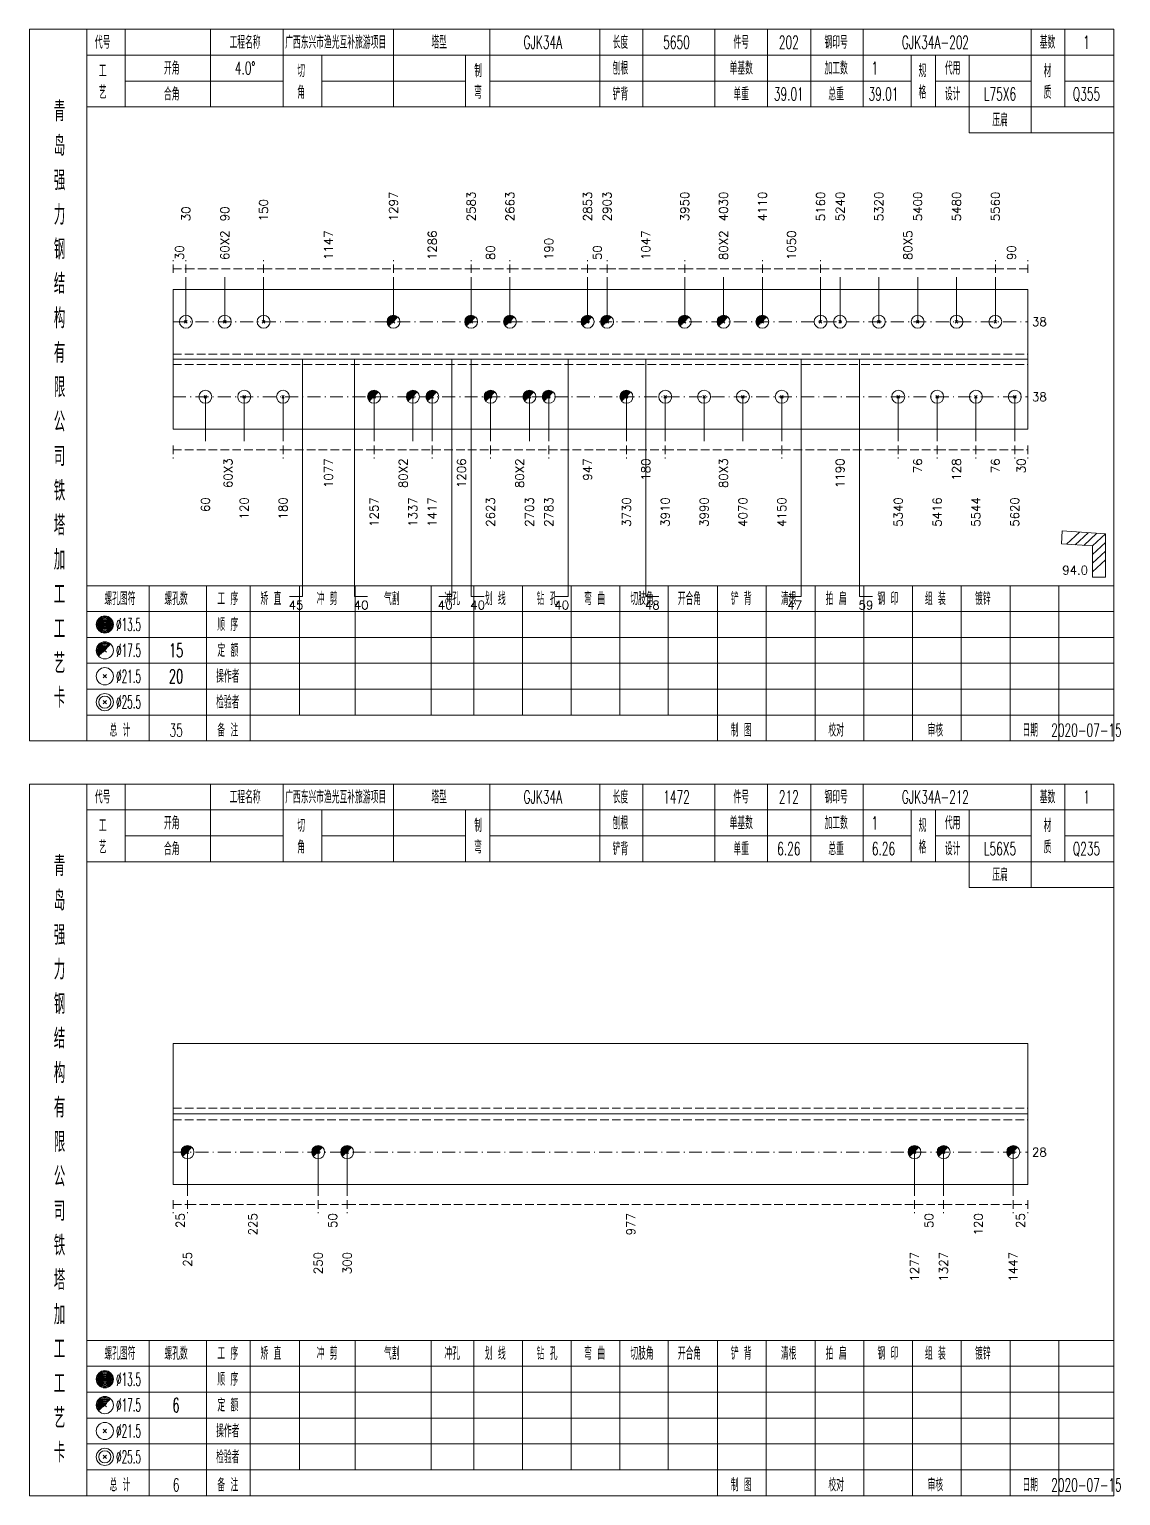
# Model space of a CAD drawing. Extents: x 0 to 2606, y -377 to 6479.
# Drawn here: x 784.2 to 1037.1, y 6125 to 6465 of the extents above; entities that cross this region are included whole.
import ezdxf
from ezdxf.enums import TextEntityAlignment as Align

# ---------------------------------------------------------------- set-up
doc = ezdxf.new("R2010")
doc.units = 0
doc.header["$MEASUREMENT"] = 0
doc.linetypes.add('一点画线', pattern=[5.2, 3, -1, 0.2, -1])
doc.linetypes.add('虚线', pattern=[2.75, 2, -0.75])
doc.layers.get('0').update_dxf_attribs({"linetype": 'CONTINUOUS', "lineweight": 25})
for name, color, linetype, lineweight in [('1', 7, 'CONTINUOUS', 25), ('2', 7, 'CONTINUOUS', 25), ('4', 7, 'CONTINUOUS', 25)]:
    doc.layers.add(name, color=color, linetype=linetype, lineweight=lineweight)
doc.styles.get("Standard").update_dxf_attribs({"font": 'simplex.shx', "width": 0.7, "height": 3, "bigfont": 'gbhzfs.shx'})

msp = doc.modelspace()

# ---------------------------------------------------------------- linework, layer by layer
at = {"color": 8, "linetype": '虚线', "lineweight": 9}
for p, q in [((817.5, 6408.5), (817.5, 6411.5)), ((817.5, 6409.5), (820.5, 6409.5)), ((820.5, 6408.5), (820.5, 6411.5)), ((820.5, 6408.5), (820.5, 6411.5)), ((820.5, 6409.5), (838.5, 6409.5)), ((838.5, 6408.5), (838.5, 6411.5)), ((838.5, 6408.5), (838.5, 6411.5)), ((838.5, 6409.5), (868.6, 6409.5)), ((868.6, 6408.5), (868.6, 6411.5)), ((868.6, 6408.5), (868.6, 6411.5)), ((868.6, 6409.5), (886.6, 6409.5)), ((886.6, 6408.5), (886.6, 6411.5)), ((886.6, 6408.5), (886.6, 6411.5)), ((886.6, 6409.5), (895.6, 6409.5)), ((895.6, 6408.5), (895.6, 6411.5)), ((895.6, 6408.5), (895.6, 6411.5)), ((895.6, 6409.5), (913.6, 6409.5)), ((913.6, 6408.5), (913.6, 6411.5)), ((913.6, 6408.5), (913.6, 6411.5)), ((913.6, 6409.5), (918.1, 6409.5)), ((918.1, 6408.5), (918.1, 6411.5)), ((918.1, 6408.5), (918.1, 6411.5)), ((918.1, 6409.5), (936.1, 6409.5)), ((936.1, 6408.5), (936.1, 6411.5)), ((936.1, 6408.5), (936.1, 6411.5)), ((936.1, 6409.5), (954.1, 6409.5)), ((954.1, 6408.5), (954.1, 6411.5)), ((954.1, 6408.5), (954.1, 6411.5)), ((954.1, 6409.5), (967.6, 6409.5)), ((967.6, 6408.5), (967.6, 6411.5)), ((967.6, 6408.5), (967.6, 6411.5)), ((967.6, 6409.5), (1008.1, 6409.5)), ((1008.1, 6408.5), (1008.1, 6411.5)), ((1008.1, 6408.5), (1008.1, 6411.5)), ((1008.1, 6409.5), (1015.6, 6409.5)), ((1015.6, 6408.5), (1015.6, 6411.5)), ((817.5, 6368.5), (817.5, 6365.5)), ((843, 6368.5), (843, 6365.5)), ((843, 6368.5), (843, 6365.5)), ((864.1, 6368.5), (864.1, 6365.5)), ((864.1, 6368.5), (864.1, 6365.5)), ((877.6, 6368.5), (877.6, 6365.5)), ((877.6, 6368.5), (877.6, 6365.5)), ((891.1, 6368.5), (891.1, 6365.5)), ((891.1, 6368.5), (891.1, 6365.5)), ((904.6, 6368.5), (904.6, 6365.5)), ((904.6, 6368.5), (904.6, 6365.5)), ((922.6, 6368.5), (922.6, 6365.5)), ((922.6, 6368.5), (922.6, 6365.5)), ((931.6, 6368.5), (931.6, 6365.5)), ((931.6, 6368.5), (931.6, 6365.5)), ((958.6, 6368.5), (958.6, 6365.5)), ((958.6, 6368.5), (958.6, 6365.5)), ((985.6, 6368.5), (985.6, 6365.5)), ((985.6, 6368.5), (985.6, 6365.5)), ((994.6, 6368.5), (994.6, 6365.5)), ((994.6, 6368.5), (994.6, 6365.5)), ((1003.6, 6368.5), (1003.6, 6365.5)), ((1003.6, 6368.5), (1003.6, 6365.5)), ((1012.6, 6368.5), (1012.6, 6365.5)), ((1012.6, 6368.5), (1012.6, 6365.5)), ((1015.6, 6368.5), (1015.6, 6365.5)), ((817.5, 6367.5), (843, 6367.5)), ((843, 6367.5), (864.1, 6367.5)), ((864.1, 6367.5), (877.6, 6367.5)), ((877.6, 6367.5), (891.1, 6367.5)), ((891.1, 6367.5), (904.6, 6367.5)), ((904.6, 6367.5), (922.6, 6367.5)), ((922.6, 6367.5), (931.6, 6367.5)), ((931.6, 6367.5), (958.6, 6367.5)), ((958.6, 6367.5), (985.6, 6367.5)), ((985.6, 6367.5), (994.6, 6367.5)), ((994.6, 6367.5), (1003.6, 6367.5)), ((1003.6, 6367.5), (1012.6, 6367.5)), ((1012.6, 6367.5), (1015.6, 6367.5)), ((817.5, 6193.5), (817.5, 6190.5)), ((817.5, 6192.5), (820.86, 6192.5)), ((820.86, 6193.5), (820.86, 6190.5)), ((820.86, 6193.5), (820.86, 6190.5)), ((820.86, 6192.5), (851.14, 6192.5)), ((851.14, 6193.5), (851.14, 6190.5)), ((851.14, 6193.5), (851.14, 6190.5)), ((851.14, 6192.5), (857.87, 6192.5)), ((857.87, 6193.5), (857.87, 6190.5)), ((857.87, 6193.5), (857.87, 6190.5)), ((857.87, 6192.5), (989.36, 6192.5)), ((989.36, 6193.5), (989.36, 6190.5)), ((989.36, 6193.5), (989.36, 6190.5)), ((989.36, 6192.5), (996.09, 6192.5)), ((996.09, 6193.5), (996.09, 6190.5)), ((996.09, 6193.5), (996.09, 6190.5)), ((996.09, 6192.5), (1012.24, 6192.5)), ((1012.24, 6193.5), (1012.24, 6190.5)), ((1012.24, 6193.5), (1012.24, 6190.5)), ((1012.24, 6192.5), (1015.6, 6192.5)), ((1015.6, 6193.5), (1015.6, 6190.5))]:
    msp.add_line(p, q, dxfattribs=at)
at = {"color": 7, "linetype": 'Continuous', "lineweight": 13}
for p, q in [((820.5, 6397.2), (820.5, 6407.5)), ((829.5, 6397.2), (829.5, 6407.5)), ((838.5, 6397.2), (838.5, 6407.5)), ((868.6, 6397.2), (868.6, 6407.5)), ((886.6, 6397.2), (886.6, 6407.5)), ((895.6, 6397.2), (895.6, 6407.5)), ((913.6, 6397.2), (913.6, 6407.5)), ((918.1, 6397.2), (918.1, 6407.5)), ((936.1, 6397.2), (936.1, 6407.5)), ((945.1, 6397.2), (945.1, 6407.5)), ((954.1, 6397.2), (954.1, 6407.5)), ((967.6, 6397.2), (967.6, 6407.5)), ((972.1, 6397.2), (972.1, 6407.5)), ((981.1, 6397.2), (981.1, 6407.5)), ((990.1, 6397.2), (990.1, 6407.5)), ((999.1, 6397.2), (999.1, 6407.5)), ((1008.1, 6397.2), (1008.1, 6407.5)), ((820.2, 6396.9), (820.8, 6397.5)), ((820.8, 6396.9), (820.2, 6397.5)), ((829.2, 6396.9), (829.8, 6397.5)), ((829.8, 6396.9), (829.2, 6397.5)), ((838.2, 6396.9), (838.8, 6397.5)), ((838.8, 6396.9), (838.2, 6397.5)), ((967.3, 6396.9), (967.9, 6397.5)), ((967.9, 6396.9), (967.3, 6397.5)), ((971.8, 6396.9), (972.4, 6397.5)), ((972.4, 6396.9), (971.8, 6397.5)), ((980.8, 6396.9), (981.4, 6397.5)), ((981.4, 6396.9), (980.8, 6397.5)), ((989.8, 6396.9), (990.4, 6397.5)), ((990.4, 6396.9), (989.8, 6397.5)), ((998.8, 6396.9), (999.4, 6397.5)), ((999.4, 6396.9), (998.8, 6397.5)), ((1007.8, 6396.9), (1008.4, 6397.5)), ((1008.4, 6396.9), (1007.8, 6397.5)), ((825, 6379.8), (825, 6369.5)), ((834, 6379.8), (834, 6369.5)), ((843, 6379.8), (843, 6369.5)), ((864.1, 6379.8), (864.1, 6369.5)), ((873.1, 6379.8), (873.1, 6369.5)), ((877.6, 6379.8), (877.6, 6369.5)), ((891.1, 6379.8), (891.1, 6369.5)), ((900.1, 6379.8), (900.1, 6369.5)), ((904.6, 6379.8), (904.6, 6369.5)), ((922.6, 6379.8), (922.6, 6369.5)), ((931.6, 6379.8), (931.6, 6369.5)), ((940.6, 6379.8), (940.6, 6369.5)), ((949.6, 6379.8), (949.6, 6369.5)), ((958.6, 6379.8), (958.6, 6369.5)), ((985.6, 6379.8), (985.6, 6369.5)), ((994.6, 6379.8), (994.6, 6369.5)), ((1003.6, 6379.8), (1003.6, 6369.5)), ((1012.6, 6379.8), (1012.6, 6369.5)), ((820.86, 6204.66), (820.86, 6194.5)), ((851.14, 6204.66), (851.14, 6194.5)), ((857.87, 6204.66), (857.87, 6194.5)), ((989.36, 6204.66), (989.36, 6194.5)), ((996.09, 6204.66), (996.09, 6194.5)), ((1012.24, 6204.66), (1012.24, 6194.5))]:
    msp.add_line(p, q, dxfattribs=at)
at = {"color": 7, "linetype": 'Continuous', "lineweight": 18}
for p, q in [((817.5, 6404.7), (817.5, 6372.3)), ((817.5, 6404.7), (1015.6, 6404.7)), ((1015.6, 6404.7), (1015.6, 6372.3)), ((817.5, 6388.5), (1015.6, 6388.5)), ((817.5, 6229.84), (817.5, 6197.16)), ((817.5, 6229.84), (1015.6, 6229.84)), ((1015.6, 6229.84), (1015.6, 6197.16)), ((817.5, 6213.5), (1015.6, 6213.5))]:
    msp.add_line(p, q, dxfattribs=at)
at = {"color": 3, "linetype": '一点画线', "lineweight": 13}
for p, q in [((817.5, 6397.2), (1015.6, 6397.2)), ((817.5, 6379.8), (1015.6, 6379.8)), ((817.5, 6204.66), (1015.6, 6204.66))]:
    msp.add_line(p, q, dxfattribs=at)
at = {"color": 7, "linetype": 'Continuous', "lineweight": 0}
for p, q in [((868.3, 6396.9), (868.9, 6397.5)), ((868.3, 6397.5), (868.9, 6396.9)), ((886.3, 6396.9), (886.9, 6397.5)), ((886.3, 6397.5), (886.9, 6396.9)), ((895.3, 6396.9), (895.9, 6397.5)), ((895.3, 6397.5), (895.9, 6396.9)), ((913.3, 6396.9), (913.9, 6397.5)), ((913.3, 6397.5), (913.9, 6396.9)), ((917.8, 6396.9), (918.4, 6397.5)), ((917.8, 6397.5), (918.4, 6396.9)), ((935.8, 6396.9), (936.4, 6397.5)), ((935.8, 6397.5), (936.4, 6396.9)), ((944.8, 6396.9), (945.4, 6397.5)), ((944.8, 6397.5), (945.4, 6396.9)), ((953.8, 6396.9), (954.4, 6397.5)), ((953.8, 6397.5), (954.4, 6396.9))]:
    msp.add_line(p, q, dxfattribs=at)
at = {"color": 1, "linetype": '虚线', "lineweight": 18}
for p, q in [((817.5, 6389.7), (1015.6, 6389.7)), ((817.5, 6387.3), (1015.6, 6387.3)), ((817.5, 6214.84), (1015.6, 6214.84)), ((817.5, 6212.16), (1015.6, 6212.16))]:
    msp.add_line(p, q, dxfattribs=at)
at = {"color": 7, "linetype": 'Continuous', "lineweight": 13}
for centre in [(820.5, 6397.2), (829.5, 6397.2), (838.5, 6397.2), (868.6, 6397.2), (886.6, 6397.2), (895.6, 6397.2), (913.6, 6397.2), (918.1, 6397.2), (936.1, 6397.2), (945.1, 6397.2), (954.1, 6397.2), (967.6, 6397.2), (972.1, 6397.2), (981.1, 6397.2), (990.1, 6397.2), (999.1, 6397.2), (1008.1, 6397.2)]:
    msp.add_circle(centre, 1.5, dxfattribs=at)
for centre, radius in [((868.6, 6397.2), 1.35), ((868.6, 6397.2), 1.2), ((868.6, 6397.2), 1.05), ((868.6, 6397.2), 0.9), ((868.6, 6397.2), 0.75), ((868.6, 6397.2), 0.6), ((868.6, 6397.2), 0.45), ((868.6, 6397.2), 0.3), ((868.6, 6397.2), 0.15), ((886.6, 6397.2), 1.35), ((886.6, 6397.2), 1.2), ((886.6, 6397.2), 1.05), ((886.6, 6397.2), 0.9), ((886.6, 6397.2), 0.75), ((886.6, 6397.2), 0.6), ((886.6, 6397.2), 0.45), ((886.6, 6397.2), 0.3), ((886.6, 6397.2), 0.15), ((895.6, 6397.2), 1.35), ((895.6, 6397.2), 1.2), ((895.6, 6397.2), 1.05), ((895.6, 6397.2), 0.9), ((895.6, 6397.2), 0.75), ((895.6, 6397.2), 0.6), ((895.6, 6397.2), 0.45), ((895.6, 6397.2), 0.3), ((895.6, 6397.2), 0.15), ((913.6, 6397.2), 1.35), ((913.6, 6397.2), 1.2), ((913.6, 6397.2), 1.05), ((913.6, 6397.2), 0.9), ((913.6, 6397.2), 0.75), ((913.6, 6397.2), 0.6), ((913.6, 6397.2), 0.45), ((913.6, 6397.2), 0.3), ((913.6, 6397.2), 0.15), ((918.1, 6397.2), 1.35), ((918.1, 6397.2), 1.2), ((918.1, 6397.2), 1.05), ((918.1, 6397.2), 0.9), ((918.1, 6397.2), 0.75), ((918.1, 6397.2), 0.6), ((918.1, 6397.2), 0.45), ((918.1, 6397.2), 0.3), ((918.1, 6397.2), 0.15), ((936.1, 6397.2), 1.35), ((936.1, 6397.2), 1.2), ((936.1, 6397.2), 1.05), ((936.1, 6397.2), 0.9), ((936.1, 6397.2), 0.75), ((936.1, 6397.2), 0.6), ((936.1, 6397.2), 0.45), ((936.1, 6397.2), 0.3), ((936.1, 6397.2), 0.15), ((945.1, 6397.2), 1.35), ((945.1, 6397.2), 1.2), ((945.1, 6397.2), 1.05), ((945.1, 6397.2), 0.9), ((945.1, 6397.2), 0.75), ((945.1, 6397.2), 0.6), ((945.1, 6397.2), 0.45), ((945.1, 6397.2), 0.3), ((945.1, 6397.2), 0.15), ((954.1, 6397.2), 1.35), ((954.1, 6397.2), 1.2), ((954.1, 6397.2), 1.05), ((954.1, 6397.2), 0.9), ((954.1, 6397.2), 0.75), ((954.1, 6397.2), 0.6), ((954.1, 6397.2), 0.45), ((954.1, 6397.2), 0.3), ((954.1, 6397.2), 0.15)]:
    msp.add_arc(centre, radius, 45, 225, dxfattribs=at)
at = {"layer": '1', "color": 7, "linetype": 'Continuous', "lineweight": 13}
for p, q in [((824.7, 6379.5), (825.3, 6380.1)), ((825.3, 6379.5), (824.7, 6380.1)), ((833.7, 6379.5), (834.3, 6380.1)), ((834.3, 6379.5), (833.7, 6380.1)), ((842.7, 6379.5), (843.3, 6380.1)), ((843.3, 6379.5), (842.7, 6380.1)), ((931.3, 6379.5), (931.9, 6380.1)), ((931.9, 6379.5), (931.3, 6380.1)), ((940.3, 6379.5), (940.9, 6380.1)), ((940.9, 6379.5), (940.3, 6380.1)), ((949.3, 6379.5), (949.9, 6380.1)), ((949.9, 6379.5), (949.3, 6380.1)), ((958.3, 6379.5), (958.9, 6380.1)), ((958.9, 6379.5), (958.3, 6380.1)), ((985.3, 6379.5), (985.9, 6380.1)), ((985.9, 6379.5), (985.3, 6380.1)), ((994.3, 6379.5), (994.9, 6380.1)), ((994.9, 6379.5), (994.3, 6380.1)), ((1003.3, 6379.5), (1003.9, 6380.1)), ((1003.9, 6379.5), (1003.3, 6380.1)), ((1012.3, 6379.5), (1012.9, 6380.1)), ((1012.9, 6379.5), (1012.3, 6380.1))]:
    msp.add_line(p, q, dxfattribs=at)
at = {"layer": '1', "color": 7, "linetype": 'Continuous', "lineweight": 0}
for p, q in [((863.8, 6379.5), (864.4, 6380.1)), ((863.8, 6380.1), (864.4, 6379.5)), ((872.8, 6379.5), (873.4, 6380.1)), ((872.8, 6380.1), (873.4, 6379.5)), ((877.3, 6379.5), (877.9, 6380.1)), ((877.3, 6380.1), (877.9, 6379.5)), ((890.8, 6379.5), (891.4, 6380.1)), ((890.8, 6380.1), (891.4, 6379.5)), ((899.8, 6379.5), (900.4, 6380.1)), ((899.8, 6380.1), (900.4, 6379.5)), ((904.3, 6379.5), (904.9, 6380.1)), ((904.3, 6380.1), (904.9, 6379.5)), ((922.3, 6379.5), (922.9, 6380.1)), ((922.3, 6380.1), (922.9, 6379.5)), ((820.56, 6204.36), (821.16, 6204.96)), ((820.56, 6204.96), (821.16, 6204.36)), ((850.84, 6204.36), (851.44, 6204.96)), ((850.84, 6204.96), (851.44, 6204.36)), ((857.57, 6204.36), (858.17, 6204.96)), ((857.57, 6204.96), (858.17, 6204.36)), ((989.06, 6204.36), (989.66, 6204.96)), ((989.06, 6204.96), (989.66, 6204.36)), ((995.79, 6204.36), (996.39, 6204.96)), ((995.79, 6204.96), (996.39, 6204.36)), ((1011.94, 6204.36), (1012.54, 6204.96)), ((1011.94, 6204.96), (1012.54, 6204.36))]:
    msp.add_line(p, q, dxfattribs=at)
at = {"layer": '1', "color": 7, "linetype": 'Continuous', "lineweight": 18}
for p, q in [((817.5, 6372.3), (1015.6, 6372.3)), ((817.5, 6197.16), (1015.6, 6197.16))]:
    msp.add_line(p, q, dxfattribs=at)
at = {"layer": '1', "color": 7, "linetype": 'Continuous', "lineweight": 13}
for centre in [(825, 6379.8), (834, 6379.8), (843, 6379.8), (864.1, 6379.8), (873.1, 6379.8), (877.6, 6379.8), (891.1, 6379.8), (900.1, 6379.8), (904.6, 6379.8), (922.6, 6379.8), (931.6, 6379.8), (940.6, 6379.8), (949.6, 6379.8), (958.6, 6379.8), (985.6, 6379.8), (994.6, 6379.8), (1003.6, 6379.8), (1012.6, 6379.8), (820.86, 6204.66), (851.14, 6204.66), (857.87, 6204.66), (989.36, 6204.66), (996.09, 6204.66), (1012.24, 6204.66)]:
    msp.add_circle(centre, 1.5, dxfattribs=at)
for centre, radius in [((864.1, 6379.8), 1.35), ((864.1, 6379.8), 1.2), ((864.1, 6379.8), 1.05), ((864.1, 6379.8), 0.9), ((864.1, 6379.8), 0.75), ((864.1, 6379.8), 0.6), ((864.1, 6379.8), 0.45), ((864.1, 6379.8), 0.3), ((864.1, 6379.8), 0.15), ((873.1, 6379.8), 1.35), ((873.1, 6379.8), 1.2), ((873.1, 6379.8), 1.05), ((873.1, 6379.8), 0.9), ((873.1, 6379.8), 0.75), ((873.1, 6379.8), 0.6), ((873.1, 6379.8), 0.45), ((873.1, 6379.8), 0.3), ((873.1, 6379.8), 0.15), ((877.6, 6379.8), 1.35), ((877.6, 6379.8), 1.2), ((877.6, 6379.8), 1.05), ((877.6, 6379.8), 0.9), ((877.6, 6379.8), 0.75), ((877.6, 6379.8), 0.6), ((877.6, 6379.8), 0.45), ((877.6, 6379.8), 0.3), ((877.6, 6379.8), 0.15), ((891.1, 6379.8), 1.35), ((891.1, 6379.8), 1.2), ((891.1, 6379.8), 1.05), ((891.1, 6379.8), 0.9), ((891.1, 6379.8), 0.75), ((891.1, 6379.8), 0.6), ((891.1, 6379.8), 0.45), ((891.1, 6379.8), 0.3), ((891.1, 6379.8), 0.15), ((900.1, 6379.8), 1.35), ((900.1, 6379.8), 1.2), ((900.1, 6379.8), 1.05), ((900.1, 6379.8), 0.9), ((900.1, 6379.8), 0.75), ((900.1, 6379.8), 0.6), ((900.1, 6379.8), 0.45), ((900.1, 6379.8), 0.3), ((900.1, 6379.8), 0.15), ((904.6, 6379.8), 1.35), ((904.6, 6379.8), 1.2), ((904.6, 6379.8), 1.05), ((904.6, 6379.8), 0.9), ((904.6, 6379.8), 0.75), ((904.6, 6379.8), 0.6), ((904.6, 6379.8), 0.45), ((904.6, 6379.8), 0.3), ((904.6, 6379.8), 0.15), ((922.6, 6379.8), 1.35), ((922.6, 6379.8), 1.2), ((922.6, 6379.8), 1.05), ((922.6, 6379.8), 0.9), ((922.6, 6379.8), 0.75), ((922.6, 6379.8), 0.6), ((922.6, 6379.8), 0.45), ((922.6, 6379.8), 0.3), ((922.6, 6379.8), 0.15), ((820.86, 6204.66), 1.35), ((820.86, 6204.66), 1.2), ((820.86, 6204.66), 1.05), ((820.86, 6204.66), 0.9), ((820.86, 6204.66), 0.75), ((820.86, 6204.66), 0.6), ((820.86, 6204.66), 0.45), ((851.14, 6204.66), 1.35), ((851.14, 6204.66), 1.2), ((851.14, 6204.66), 1.05), ((851.14, 6204.66), 0.9), ((851.14, 6204.66), 0.75), ((851.14, 6204.66), 0.6), ((851.14, 6204.66), 0.45), ((857.87, 6204.66), 1.35), ((857.87, 6204.66), 1.2), ((857.87, 6204.66), 1.05), ((857.87, 6204.66), 0.9), ((857.87, 6204.66), 0.75), ((857.87, 6204.66), 0.6), ((857.87, 6204.66), 0.45), ((989.36, 6204.66), 1.35), ((989.36, 6204.66), 1.2), ((989.36, 6204.66), 1.05), ((989.36, 6204.66), 0.9), ((989.36, 6204.66), 0.75), ((989.36, 6204.66), 0.6), ((989.36, 6204.66), 0.45), ((996.09, 6204.66), 1.35), ((996.09, 6204.66), 1.2), ((996.09, 6204.66), 1.05), ((996.09, 6204.66), 0.9), ((996.09, 6204.66), 0.75), ((996.09, 6204.66), 0.6), ((996.09, 6204.66), 0.45), ((1012.24, 6204.66), 1.35), ((1012.24, 6204.66), 1.2), ((1012.24, 6204.66), 1.05), ((1012.24, 6204.66), 0.9), ((1012.24, 6204.66), 0.75), ((1012.24, 6204.66), 0.6), ((1012.24, 6204.66), 0.45), ((820.86, 6204.66), 0.3), ((820.86, 6204.66), 0.15), ((851.14, 6204.66), 0.3), ((851.14, 6204.66), 0.15), ((857.87, 6204.66), 0.3), ((857.87, 6204.66), 0.15), ((989.36, 6204.66), 0.3), ((989.36, 6204.66), 0.15), ((996.09, 6204.66), 0.3), ((996.09, 6204.66), 0.15), ((1012.24, 6204.66), 0.3), ((1012.24, 6204.66), 0.15)]:
    msp.add_arc(centre, radius, 45, 225, dxfattribs=at)
at = {"layer": '2', "color": 7, "linetype": 'Continuous', "lineweight": 13}
for p, q in [((847.5, 6388.5), (847.5, 6333.5)), ((859.6, 6388.5), (859.6, 6333.5)), ((882.1, 6388.5), (882.1, 6333.5)), ((886.6, 6388.5), (886.6, 6333.5)), ((909.1, 6388.5), (909.1, 6333.5)), ((927.1, 6388.5), (927.1, 6333.5)), ((963.1, 6388.5), (963.1, 6333.5)), ((976.6, 6388.5), (976.6, 6333.5)), ((1023.62, 6348.7), (1023.42, 6345.7)), ((1033.6, 6348), (1023.62, 6348.7)), ((1024.61, 6345.62), (1027.61, 6348.42)), ((1026.61, 6345.48), (1029.61, 6348.28)), ((1028.6, 6345.34), (1031.6, 6348.14)), ((1030.6, 6345.2), (1033.6, 6348)), ((1033.6, 6338), (1033.6, 6348)), ((1023.42, 6345.7), (1030.6, 6345.2)), ((1030.6, 6343.2), (1033.6, 6346)), ((1030.6, 6345.2), (1030.6, 6338)), ((1030.6, 6341.2), (1033.6, 6344)), ((1030.6, 6339.2), (1033.6, 6342)), ((1030.6, 6338), (1033.6, 6338)), ((847.5, 6333.5), (844.5, 6333.5)), ((859.6, 6333.5), (862.6, 6333.5)), ((882.1, 6333.5), (879.1, 6333.5)), ((886.6, 6333.5), (889.6, 6333.5)), ((909.1, 6333.5), (906.1, 6333.5)), ((927.1, 6333.5), (930.1, 6333.5)), ((963.1, 6333.5), (960.1, 6333.5)), ((976.6, 6333.5), (979.6, 6333.5))]:
    msp.add_line(p, q, dxfattribs=at)
at = {"layer": '4', "color": 1, "linetype": 'Continuous', "lineweight": 18}
for p, q in [((797.5, 6300), (797.5, 6465)), ((806.4, 6447), (806.4, 6465)), ((826.2, 6447), (826.2, 6465)), ((843, 6447), (843, 6465)), ((868.6, 6447), (868.6, 6465)), ((890.9, 6447), (890.9, 6465)), ((916.4, 6447), (916.4, 6465)), ((926.4, 6447), (926.4, 6465)), ((943.1, 6447), (943.1, 6465)), ((955.3, 6447), (955.3, 6465)), ((965.3, 6447), (965.3, 6465)), ((977.5, 6447), (977.5, 6465)), ((1016.4, 6441), (1016.4, 6465)), ((1024.2, 6447), (1024.2, 6465)), ((797.5, 6459), (1035.6, 6459)), ((852, 6447), (852, 6459)), ((885.3, 6447), (885.3, 6459)), ((988.6, 6447), (988.6, 6459)), ((994.2, 6447), (994.2, 6459)), ((1002, 6441), (1002, 6459)), ((806.4, 6453), (843, 6453)), ((852, 6453), (885.3, 6453)), ((890.9, 6453), (988.6, 6453)), ((994.2, 6453), (1016.4, 6453)), ((1024.2, 6453), (1035.6, 6453)), ((797.5, 6447), (1035.6, 6447)), ((1002, 6441), (1035.6, 6441)), ((797.5, 6336), (1035.6, 6336)), ((812, 6300), (812, 6336)), ((825.3, 6300), (825.3, 6336)), ((835.4, 6300), (835.4, 6336)), ((846.8, 6306), (846.8, 6336)), ((859.7, 6306), (859.7, 6336)), ((877.3, 6306), (877.3, 6336)), ((887.2, 6306), (887.2, 6336)), ((898.5, 6306), (898.5, 6336)), ((909.8, 6306), (909.8, 6336)), ((921.1, 6306), (921.1, 6336)), ((932.3, 6306), (932.3, 6336)), ((943.7, 6306), (943.7, 6336)), ((955, 6306), (955, 6336)), ((966.3, 6306), (966.3, 6336)), ((977.6, 6306), (977.6, 6336)), ((988.9, 6306), (988.9, 6336)), ((1000.2, 6306), (1000.2, 6336)), ((1011.5, 6306), (1011.5, 6336)), ((1022.8, 6306), (1022.8, 6336)), ((797.5, 6330), (1035.6, 6330)), ((797.5, 6324), (1035.6, 6324)), ((797.5, 6318), (1035.6, 6318)), ((797.5, 6312), (1035.6, 6312)), ((797.5, 6306), (1035.6, 6306)), ((943.7, 6300), (943.7, 6306)), ((955, 6300), (955, 6306)), ((966.3, 6300), (966.3, 6306)), ((977.6, 6300), (977.6, 6306)), ((988.9, 6300), (988.9, 6306)), ((1000.2, 6300), (1000.2, 6306)), ((1011.5, 6300), (1011.5, 6306)), ((1022.8, 6300), (1022.8, 6306)), ((797.5, 6125), (797.5, 6290)), ((806.4, 6272), (806.4, 6290)), ((826.2, 6272), (826.2, 6290)), ((843, 6272), (843, 6290)), ((868.6, 6272), (868.6, 6290)), ((890.9, 6272), (890.9, 6290)), ((916.4, 6272), (916.4, 6290)), ((926.4, 6272), (926.4, 6290)), ((943.1, 6272), (943.1, 6290)), ((955.3, 6272), (955.3, 6290)), ((965.3, 6272), (965.3, 6290)), ((977.5, 6272), (977.5, 6290)), ((1016.4, 6266), (1016.4, 6290)), ((1024.2, 6272), (1024.2, 6290)), ((797.5, 6284), (1035.6, 6284)), ((852, 6272), (852, 6284)), ((885.3, 6272), (885.3, 6284)), ((988.6, 6272), (988.6, 6284)), ((994.2, 6272), (994.2, 6284)), ((1002, 6266), (1002, 6284)), ((806.4, 6278), (843, 6278)), ((852, 6278), (885.3, 6278)), ((890.9, 6278), (988.6, 6278)), ((994.2, 6278), (1016.4, 6278)), ((1024.2, 6278), (1035.6, 6278)), ((797.5, 6272), (1035.6, 6272)), ((1002, 6266), (1035.6, 6266)), ((797.5, 6161), (1035.6, 6161)), ((812, 6125), (812, 6161)), ((825.3, 6125), (825.3, 6161)), ((835.4, 6125), (835.4, 6161)), ((846.8, 6131), (846.8, 6161)), ((859.7, 6131), (859.7, 6161)), ((877.3, 6131), (877.3, 6161)), ((887.2, 6131), (887.2, 6161)), ((898.5, 6131), (898.5, 6161)), ((909.8, 6131), (909.8, 6161)), ((921.1, 6131), (921.1, 6161)), ((932.3, 6131), (932.3, 6161)), ((943.7, 6131), (943.7, 6161)), ((955, 6131), (955, 6161)), ((966.3, 6131), (966.3, 6161)), ((977.6, 6131), (977.6, 6161)), ((988.9, 6131), (988.9, 6161)), ((1000.2, 6131), (1000.2, 6161)), ((1011.5, 6131), (1011.5, 6161)), ((1022.8, 6131), (1022.8, 6161)), ((797.5, 6155), (1035.6, 6155)), ((797.5, 6149), (1035.6, 6149)), ((797.5, 6143), (1035.6, 6143)), ((797.5, 6137), (1035.6, 6137)), ((797.5, 6131), (1035.6, 6131)), ((943.7, 6125), (943.7, 6131)), ((955, 6125), (955, 6131)), ((966.3, 6125), (966.3, 6131)), ((977.6, 6125), (977.6, 6131)), ((988.9, 6125), (988.9, 6131)), ((1000.2, 6125), (1000.2, 6131)), ((1011.5, 6125), (1011.5, 6131)), ((1022.8, 6125), (1022.8, 6131))]:
    msp.add_line(p, q, dxfattribs=at)
at = {"layer": '4', "color": 7, "linetype": 'Continuous', "lineweight": 13}
for p, q in [((801.5, 6326.8), (801.9, 6327.2)), ((801.9, 6326.8), (801.5, 6327.2)), ((801.3, 6314.6), (802.1, 6315.4)), ((802.1, 6314.6), (801.3, 6315.4)), ((801.3, 6308.6), (802.1, 6309.4)), ((802.1, 6308.6), (801.3, 6309.4)), ((801.5, 6151.8), (801.9, 6152.2)), ((801.9, 6151.8), (801.5, 6152.2)), ((801.3, 6139.6), (802.1, 6140.4)), ((802.1, 6139.6), (801.3, 6140.4)), ((801.3, 6133.6), (802.1, 6134.4)), ((802.1, 6133.6), (801.3, 6134.4))]:
    msp.add_line(p, q, dxfattribs=at)
at = {"layer": '4', "color": 7, "linetype": 'Continuous', "lineweight": 0}
for p, q in [((801.3, 6320.6), (802.1, 6321.4)), ((801.3, 6321.4), (802.1, 6320.6)), ((801.3, 6145.6), (802.1, 6146.4)), ((801.3, 6146.4), (802.1, 6145.6))]:
    msp.add_line(p, q, dxfattribs=at)
at = {"layer": '4', "color": 1, "linetype": 'Continuous', "lineweight": 18}
for points in [[(784.2, 6465), (784.2, 6300), (1035.6, 6300), (1035.6, 6465)], [(784.2, 6290), (784.2, 6125), (1035.6, 6125), (1035.6, 6290)]]:
    msp.add_lwpolyline(points, close=True, dxfattribs=at)
at = {"layer": '4', "color": 7, "linetype": 'Continuous', "lineweight": 13}
for centre, radius in [((801.7, 6327), 2), ((801.7, 6327), 1.8), ((801.7, 6327), 1.6), ((801.7, 6327), 1.4), ((801.7, 6327), 1.2), ((801.7, 6327), 1), ((801.7, 6327), 0.8), ((801.7, 6327), 0.6), ((801.7, 6327), 0.4), ((801.7, 6327), 0.2), ((801.7, 6321), 2), ((801.7, 6315), 2), ((801.7, 6309), 2), ((801.7, 6309), 1.4), ((801.7, 6152), 2), ((801.7, 6152), 1.8), ((801.7, 6152), 1.6), ((801.7, 6152), 1.4), ((801.7, 6152), 1.2), ((801.7, 6152), 1), ((801.7, 6152), 0.8), ((801.7, 6152), 0.6), ((801.7, 6152), 0.4), ((801.7, 6152), 0.2), ((801.7, 6146), 2), ((801.7, 6140), 2), ((801.7, 6134), 2), ((801.7, 6134), 1.4)]:
    msp.add_circle(centre, radius, dxfattribs=at)
for centre, radius in [((801.7, 6321), 1.8), ((801.7, 6321), 1.6), ((801.7, 6321), 1.4), ((801.7, 6321), 1.2), ((801.7, 6321), 1), ((801.7, 6321), 0.8), ((801.7, 6321), 0.6), ((801.7, 6321), 0.4), ((801.7, 6321), 0.2), ((801.7, 6146), 1.8), ((801.7, 6146), 1.6), ((801.7, 6146), 1.4), ((801.7, 6146), 1.2), ((801.7, 6146), 1), ((801.7, 6146), 0.8), ((801.7, 6146), 0.6), ((801.7, 6146), 0.4), ((801.7, 6146), 0.2)]:
    msp.add_arc(centre, radius, 45, 225, dxfattribs=at)

# ---------------------------------------------------------------- texts
at = {"color": 7, "linetype": 'Continuous', "lineweight": 13}
for s, p in [('1297', (868.6, 6420.5)), ('2583', (886.6, 6420.5)), ('2663', (895.6, 6420.5)), ('2853', (913.6, 6420.5)), ('2903', (918.1, 6420.5)), ('3950', (936.1, 6420.5)), ('4030', (945.1, 6420.5)), ('4110', (954.1, 6420.5)), ('5160', (967.6, 6420.5)), ('5240', (972.1, 6420.5)), ('5320', (981.1, 6420.5)), ('5400', (990.1, 6420.5)), ('5480', (999.1, 6420.5)), ('5560', (1008.1, 6420.5)), ('30', (820.5, 6420.5)), ('90', (829.5, 6420.5)), ('150', (838.5, 6420.5))]:
    msp.add_text(s, height=2, rotation=90, dxfattribs=at).set_placement(p, align=Align.MIDDLE_LEFT)
at = {"color": 8, "linetype": 'Continuous', "lineweight": 9}
for s, p in [('60X2', (829.5, 6411.5)), ('1147', (853.55, 6411.5)), ('1286', (877.6, 6411.5)), ('190', (904.6, 6411.5)), ('1047', (927.1, 6411.5)), ('80X2', (945.1, 6411.5)), ('1050', (960.85, 6411.5)), ('80X5', (987.85, 6411.5)), ('30', (819, 6411.5)), ('80', (891.1, 6411.5)), ('50', (915.85, 6411.5)), ('90', (1011.85, 6411.5))]:
    msp.add_text(s, height=2, rotation=90, dxfattribs=at).set_placement(p, align=Align.MIDDLE_LEFT)
at = {"color": 7, "linetype": 'Continuous', "lineweight": 13}
for s, p in [('38', (1016.6, 6397.2)), ('38', (1016.6, 6379.8)), ('28', (1016.6, 6204.66))]:
    msp.add_text(s, height=2, dxfattribs=at).set_placement(p, align=Align.MIDDLE_LEFT)
at = {"color": 8, "linetype": 'Continuous', "lineweight": 9}
for s, p in [('60X3', (830.25, 6365.5)), ('1077', (853.55, 6365.5)), ('80X2', (870.85, 6365.5)), ('1206', (884.35, 6365.5)), ('80X2', (897.85, 6365.5)), ('947', (913.6, 6365.5)), ('180', (927.1, 6365.5)), ('80X3', (945.1, 6365.5)), ('1190', (972.1, 6365.5)), ('76', (990.1, 6365.5)), ('128', (999.1, 6365.5)), ('76', (1008.1, 6365.5)), ('30', (1014.1, 6365.5)), ('25', (819.18, 6190.5)), ('225', (836, 6190.5)), ('50', (854.51, 6190.5)), ('977', (923.62, 6190.5)), ('50', (992.72, 6190.5)), ('120', (1004.16, 6190.5)), ('25', (1013.92, 6190.5))]:
    msp.add_text(s, height=2, rotation=90, dxfattribs=at).set_placement(p, align=Align.MIDDLE_RIGHT)
at = {"layer": '1', "color": 7, "linetype": 'Continuous', "lineweight": 13}
for s, p in [('60', (825, 6356.5)), ('120', (834, 6356.5)), ('180', (843, 6356.5)), ('1257', (864.1, 6356.5)), ('1337', (873.1, 6356.5)), ('1417', (877.6, 6356.5)), ('2623', (891.1, 6356.5)), ('2703', (900.1, 6356.5)), ('2783', (904.6, 6356.5)), ('3730', (922.6, 6356.5)), ('3910', (931.6, 6356.5)), ('3990', (940.6, 6356.5)), ('4070', (949.6, 6356.5)), ('4150', (958.6, 6356.5)), ('5340', (985.6, 6356.5)), ('5416', (994.6, 6356.5)), ('5544', (1003.6, 6356.5)), ('5620', (1012.6, 6356.5)), ('25', (820.86, 6181.5)), ('250', (851.14, 6181.5)), ('300', (857.87, 6181.5)), ('1277', (989.36, 6181.5)), ('1327', (996.09, 6181.5)), ('1447', (1012.24, 6181.5))]:
    msp.add_text(s, height=2, rotation=90, dxfattribs=at).set_placement(p, align=Align.MIDDLE_RIGHT)
at = {"layer": '2', "color": 7, "linetype": 'Continuous', "lineweight": 13}
msp.add_text('94.0', height=2, dxfattribs=at).set_placement((1029.6, 6338), align=Align.BOTTOM_RIGHT)
for s, p in [('45', (846, 6332.5)), ('40', (861.1, 6332.5)), ('40', (880.6, 6332.5)), ('40', (888.1, 6332.5)), ('40', (907.6, 6332.5)), ('48', (928.6, 6332.5)), ('47', (961.6, 6332.5)), ('59', (978.1, 6332.5))]:
    msp.add_text(s, height=2, dxfattribs=at).set_placement(p, align=Align.TOP_CENTER)
at = {"layer": '4', "color": 1, "linetype": 'Continuous', "lineweight": 13}
for s, height, width, p in [('代号', 3, 0.6, (801.2, 6462)), ('工程名称', 3, 0.6, (834.2, 6462)), ('广西东兴市渔光互补旅游项目', 3, 0.6, (855.2, 6462)), ('塔型', 3, 0.6, (879.2, 6462)), ('GJK34A', 3, 0.6, (903.2, 6462)), ('长度', 3, 0.6, (921.2, 6462)), ('5650', 3, 0.6, (934.2, 6462)), ('件号', 3, 0.6, (949.2, 6462)), ('202', 3, 0.6, (960.2, 6462)), ('钢印号', 3, 0.6, (971.2, 6462)), ('GJK34A-202', 3, 0.6, (994.2, 6462)), ('基数', 3, 0.6, (1020.2, 6462)), ('1', 3, 0.6, (1029.2, 6462)), ('工', 3, 0.6, (801.2, 6455.4)), ('开角', 3, 0.6, (817.2, 6456)), ('4.0%%d', 3, 0.6, (834.2, 6456)), ('切', 3, 0.6, (847.2, 6455.4)), ('制', 3, 0.6, (888.2, 6455.4)), ('刨根', 3, 0.6, (921.2, 6456)), ('单基数', 3, 0.6, (949.2, 6456)), ('加工数', 3, 0.6, (971.2, 6456)), ('1', 3, 0.6, (980.2, 6456)), ('规', 3, 0.6, (991.2, 6455.4)), ('代用', 3, 0.6, (998.2, 6456)), ('材', 3, 0.6, (1020.2, 6455.4)), ('艺', 3, 0.6, (801.2, 6450.4)), ('合角', 3, 0.6, (817.2, 6450)), ('角', 3, 0.6, (847.2, 6450.4)), ('弯', 3, 0.6, (888.2, 6450.4)), ('铲背', 3, 0.6, (921.2, 6450)), ('单重', 3, 0.6, (949.2, 6450)), ('39.01', 3, 0.6, (960.2, 6450)), ('总重', 3, 0.6, (971.2, 6450)), ('39.01', 3, 0.6, (982.2, 6450)), ('格', 3, 0.6, (991.2, 6450.4)), ('设计', 3, 0.6, (998.2, 6450)), ('L75X6', 3, 0.6, (1009.2, 6450)), ('质', 3, 0.6, (1020.2, 6450.4)), ('Q355', 3, 0.6, (1029.2, 6450)), ('青', 4.6, 0.8, (791.2, 6446)), ('压扁', 3, 0.6, (1009.2, 6444)), ('岛', 4.6, 0.8, (791.2, 6438)), ('强', 4.6, 0.8, (791.2, 6430)), ('力', 4.6, 0.8, (791.2, 6422)), ('钢', 4.6, 0.8, (791.2, 6414)), ('结', 4.6, 0.8, (791.2, 6406)), ('构', 4.6, 0.8, (791.2, 6398)), ('有', 4.6, 0.8, (791.2, 6390)), ('限', 4.6, 0.8, (791.2, 6382)), ('公', 4.6, 0.8, (791.2, 6374)), ('司', 4.6, 0.8, (791.2, 6366)), ('铁', 4.6, 0.8, (791.2, 6358)), ('塔', 4.6, 0.8, (791.2, 6350)), ('加', 4.6, 0.8, (791.2, 6342)), ('工', 4.6, 0.8, (791.2, 6334)), ('螺孔图符', 3, 0.6, (805.2, 6333)), ('螺孔数', 3, 0.6, (818.2, 6333)), ('工 序', 3, 0.6, (830.2, 6333)), ('矫 直', 3, 0.6, (840.2, 6333)), ('冲 剪', 3, 0.6, (853.2, 6333)), ('气割', 3, 0.6, (868.2, 6333)), ('冲孔', 3, 0.6, (882.2, 6333)), ('划 线', 3, 0.6, (892.2, 6333)), ('钻 孔', 3, 0.6, (904.2, 6333)), ('弯 曲', 3, 0.6, (915.2, 6333)), ('切肢角', 3, 0.6, (926.2, 6333)), ('开合角', 3, 0.6, (937.2, 6333)), ('铲 背', 3, 0.6, (949.2, 6333)), ('清根', 3, 0.6, (960.2, 6333)), ('拍 扁', 3, 0.6, (971.2, 6333)), ('钢 印', 3, 0.6, (983.2, 6333)), ('组 装', 3, 0.6, (994.2, 6333)), ('镀锌', 3, 0.6, (1005.2, 6333)), ('工', 4.6, 0.8, (791.2, 6326)), ('%%C13.5', 3, 0.5, (807.2, 6327)), ('顺 序', 3, 0.6, (830.2, 6327)), ('艺', 4.6, 0.8, (791.2, 6318)), ('%%C17.5', 3, 0.5, (807.2, 6321)), ('15', 3.2, 0.6, (818.2, 6321)), ('定 额', 3, 0.6, (830.2, 6321)), ('%%C21.5', 3, 0.5, (807.2, 6315)), ('20', 3.2, 0.6, (818.2, 6315)), ('操作者', 3, 0.6, (830.2, 6315)), ('卡', 4.6, 0.8, (791.2, 6310)), ('%%C25.5', 3, 0.5, (807.2, 6309)), ('检验者', 3, 0.6, (830.2, 6309)), ('总 计', 3, 0.6, (805.2, 6302.5)), ('35', 3, 0.6, (818.2, 6302.5)), ('备 注', 3, 0.6, (830.2, 6302.5)), ('制 图', 3, 0.6, (949.2, 6302.5)), ('校对', 3, 0.6, (971.2, 6302.5)), ('审核', 3, 0.6, (994.2, 6302.5)), ('日期', 3, 0.6, (1016.2, 6302.5)), ('2020-07-15', 3, 0.6, (1029.2, 6302.5)), ('代号', 3, 0.6, (801.2, 6287)), ('工程名称', 3, 0.6, (834.2, 6287)), ('广西东兴市渔光互补旅游项目', 3, 0.6, (855.2, 6287)), ('塔型', 3, 0.6, (879.2, 6287)), ('GJK34A', 3, 0.6, (903.2, 6287)), ('长度', 3, 0.6, (921.2, 6287)), ('1472', 3, 0.6, (934.2, 6287)), ('件号', 3, 0.6, (949.2, 6287)), ('212', 3, 0.6, (960.2, 6287)), ('钢印号', 3, 0.6, (971.2, 6287)), ('GJK34A-212', 3, 0.6, (994.2, 6287)), ('基数', 3, 0.6, (1020.2, 6287)), ('1', 3, 0.6, (1029.2, 6287)), ('工', 3, 0.6, (801.2, 6280.4)), ('开角', 3, 0.6, (817.2, 6281)), ('切', 3, 0.6, (847.2, 6280.4)), ('制', 3, 0.6, (888.2, 6280.4)), ('刨根', 3, 0.6, (921.2, 6281)), ('单基数', 3, 0.6, (949.2, 6281)), ('加工数', 3, 0.6, (971.2, 6281)), ('1', 3, 0.6, (980.2, 6281)), ('规', 3, 0.6, (991.2, 6280.4)), ('代用', 3, 0.6, (998.2, 6281)), ('材', 3, 0.6, (1020.2, 6280.4)), ('艺', 3, 0.6, (801.2, 6275.4)), ('合角', 3, 0.6, (817.2, 6275)), ('角', 3, 0.6, (847.2, 6275.4)), ('弯', 3, 0.6, (888.2, 6275.4)), ('铲背', 3, 0.6, (921.2, 6275)), ('单重', 3, 0.6, (949.2, 6275)), ('6.26', 3, 0.6, (960.2, 6275)), ('总重', 3, 0.6, (971.2, 6275)), ('6.26', 3, 0.6, (982.2, 6275)), ('格', 3, 0.6, (991.2, 6275.4)), ('设计', 3, 0.6, (998.2, 6275)), ('L56X5', 3, 0.6, (1009.2, 6275)), ('质', 3, 0.6, (1020.2, 6275.4)), ('Q235', 3, 0.6, (1029.2, 6275)), ('青', 4.6, 0.8, (791.2, 6271)), ('压扁', 3, 0.6, (1009.2, 6269)), ('岛', 4.6, 0.8, (791.2, 6263)), ('强', 4.6, 0.8, (791.2, 6255)), ('力', 4.6, 0.8, (791.2, 6247)), ('钢', 4.6, 0.8, (791.2, 6239)), ('结', 4.6, 0.8, (791.2, 6231)), ('构', 4.6, 0.8, (791.2, 6223)), ('有', 4.6, 0.8, (791.2, 6215)), ('限', 4.6, 0.8, (791.2, 6207)), ('公', 4.6, 0.8, (791.2, 6199)), ('司', 4.6, 0.8, (791.2, 6191)), ('铁', 4.6, 0.8, (791.2, 6183)), ('塔', 4.6, 0.8, (791.2, 6175)), ('加', 4.6, 0.8, (791.2, 6167)), ('工', 4.6, 0.8, (791.2, 6159)), ('螺孔图符', 3, 0.6, (805.2, 6158)), ('螺孔数', 3, 0.6, (818.2, 6158)), ('工 序', 3, 0.6, (830.2, 6158)), ('矫 直', 3, 0.6, (840.2, 6158)), ('冲 剪', 3, 0.6, (853.2, 6158)), ('气割', 3, 0.6, (868.2, 6158)), ('冲孔', 3, 0.6, (882.2, 6158)), ('划 线', 3, 0.6, (892.2, 6158)), ('钻 孔', 3, 0.6, (904.2, 6158)), ('弯 曲', 3, 0.6, (915.2, 6158)), ('切肢角', 3, 0.6, (926.2, 6158)), ('开合角', 3, 0.6, (937.2, 6158)), ('铲 背', 3, 0.6, (949.2, 6158)), ('清根', 3, 0.6, (960.2, 6158)), ('拍 扁', 3, 0.6, (971.2, 6158)), ('钢 印', 3, 0.6, (983.2, 6158)), ('组 装', 3, 0.6, (994.2, 6158)), ('镀锌', 3, 0.6, (1005.2, 6158)), ('工', 4.6, 0.8, (791.2, 6151)), ('%%C13.5', 3, 0.5, (807.2, 6152)), ('顺 序', 3, 0.6, (830.2, 6152)), ('%%C17.5', 3, 0.5, (807.2, 6146)), ('6', 3.2, 0.6, (818.2, 6146)), ('定 额', 3, 0.6, (830.2, 6146)), ('艺', 4.6, 0.8, (791.2, 6143)), ('%%C21.5', 3, 0.5, (807.2, 6140)), ('操作者', 3, 0.6, (830.2, 6140)), ('卡', 4.6, 0.8, (791.2, 6135)), ('%%C25.5', 3, 0.5, (807.2, 6134)), ('检验者', 3, 0.6, (830.2, 6134)), ('总 计', 3, 0.6, (805.2, 6127.5)), ('6', 3, 0.6, (818.2, 6127.5)), ('备 注', 3, 0.6, (830.2, 6127.5)), ('制 图', 3, 0.6, (949.2, 6127.5)), ('校对', 3, 0.6, (971.2, 6127.5)), ('审核', 3, 0.6, (994.2, 6127.5)), ('日期', 3, 0.6, (1016.2, 6127.5)), ('2020-07-15', 3, 0.6, (1029.2, 6127.5))]:
    msp.add_text(s, height=height, dxfattribs=dict(at, width=width)).set_placement(p, align=Align.MIDDLE_CENTER)

doc.saveas('drawing.dxf')
